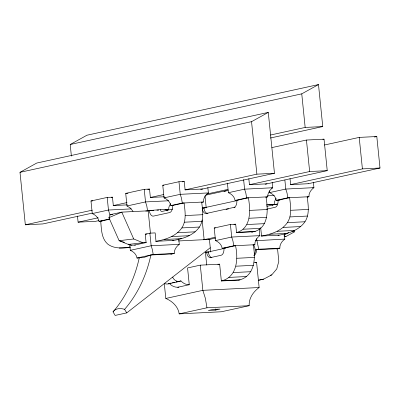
<?xml version="1.0" encoding="UTF-8"?>
<svg xmlns="http://www.w3.org/2000/svg" width="400" height="400" viewBox="0 0 400 400"><rect width="100%" height="100%" fill="white"/><g stroke="black" fill="none" stroke-linecap="round" stroke-linejoin="round"><path stroke-width="0.6" d="M166.3 210.12L168.68 209.6L168.885 207.15L170.545 203.59M170.84 254.195L174.315 253.435C174.08 249.75 176.41 246.425 179.295 244.355L178.745 238.955M201.58 202.4L203.41 202C203.175 198.32 205.505 194.99 208.39 192.92L207.84 187.525M164.31 283.7L165.81 298.445C172.29 301.145 178.19 306.645 179.18 313.875L221.395 311.765L249.18 305.69C248.715 298.325 253.37 291.67 259.14 287.53L256.58 262.335L254.085 262.46M253.04 245.12L254.865 244.72C254.635 241.035 256.96 237.71 259.845 235.64L259.175 229.045M265.925 197.235L267.755 196.835C267.52 193.15 269.85 189.825 272.735 187.755L272.185 182.355M272.4 204.725L274.21 204.325L274.415 201.875L276.075 198.32M276.245 248.95L279.85 248.16C279.615 244.48 281.945 241.15 284.83 239.08L284.28 233.685M307.115 197.13L308.945 196.73C308.71 193.045 311.04 189.72 313.925 187.65L313.375 182.25M236.49 232.6C251.535 228.445 250.5 209.95 248.405 197.8L236.83 200.335A6.35 3.52 87.1 0 1 233.995 207.39L206.21 213.47A6.35 3.52 87.1 0 1 202.29 209.145M254.08 231.72C269.125 227.565 268.09 209.075 265.995 196.92M221.3 280.99C237.165 277.215 238.455 258.875 235.52 245.685L223.94 248.22A6.35 3.52 87.1 0 1 221.11 255.28L210.69 257.555A6.35 3.52 87.1 0 1 206.575 252.02L205.42 252.27L206.715 265.035M238.885 280.11C254.755 276.335 256.045 258 253.11 244.81M155.605 241.385C165.39 239.69 175.865 236.4 181.86 227.915C186.67 220.385 185.12 211.3 184.06 202.97L172.485 205.5A6.35 3.52 87.1 0 1 169.65 212.56L153.445 216.105A6.35 3.52 87.1 0 1 149.33 210.565L147.595 210.945M172.585 240.64C182.56 238.905 193.325 235.715 199.45 227.035C204.26 219.505 202.71 210.42 201.65 202.09M261.135 236.115C270.925 234.42 281.4 231.13 287.395 222.645C292.205 215.11 290.655 206.03 289.595 197.695L278.02 200.23A6.35 3.52 87.1 0 1 275.185 207.285L266.78 209.125M277.935 235.405C287.96 233.66 298.82 230.505 304.985 221.765C309.795 214.235 308.24 205.15 307.185 196.82M284.12 236.78L285.94 236.565L294.31 231.925L294.72 230.145M135.575 245.055L131.35 245.265L128.345 244.44L119.125 240.68L108.91 217.675L110.21 214.67L121.79 212.135L148.175 210.82L150.44 233.15M258.415 280.275L263.655 279.115L271.715 274.915L276.765 268.965L278.81 261.265L277.53 248.67L256.425 249.725A6.35 5.26 77.7 0 1 253.76 255.705M172 253.94L150.89 254.995C147.195 256 143.2 258.53 139.315 257.525A128.425 106.405 77.7 0 1 113.04 311.86L115.145 315.425L126.72 312.895L210.26 247.74M92.315 213.13L42.92 223.93L25.33 224.81L20 172.325L36.735 163.05L268.28 112.405L274.465 173.285L200.68 189.425M71.385 156.1L70.21 144.495L86.945 135.22L318.49 84.575L322.755 126.565L270.35 138.025M20 172.325L251.545 121.68L268.28 112.405M70.21 144.495L301.755 93.85L318.49 84.575M283.985 235.16L288.69 232.55M108.91 217.675L121.79 212.135L133.71 238.975L142.93 242.73L146.41 242.56M270.435 135.04L305.165 127.44L322.755 126.565M271.825 147.61L306.445 140.04L324.035 139.16L327.235 170.65L265.08 184.245M322.82 139.425L324.035 139.16M324.45 145.005L359.21 137.4L376.8 136.525L380 168.015L308.1 183.74M374.365 137.055L376.8 136.525M102.05 221.135L98.945 221.29C98.45 217.67 95.5 214.925 92.26 213.575L90.98 200.975L107.19 197.43L112.465 197.17L113.32 205.565L127.27 204.87M132.985 211.345L130.65 208.26L126.99 205.975L125.715 193.38L144.235 189.33L149.515 189.065L150.365 197.46L164.315 196.765M173.21 205.465L170.725 205.59C170.23 201.975 167.28 199.225 164.04 197.875L162.76 185.275L178.97 181.73L184.245 181.47L185.1 189.865L202.685 188.985M111.265 197.43L112.465 197.17M147.72 189.455L149.515 189.065M182.445 181.86L184.245 181.47M25.33 224.81L92.36 210.15M113.075 205.62L127.09 202.555M150.245 197.49L163.65 194.555M184.975 189.89L256.875 174.165L274.465 173.285M92.26 213.575L108.47 210.03L131.105 208.895M126.99 205.975L145.515 201.925L168.765 200.765M77.47 216L78.1 222.175L98.205 217.775M206.665 194.055L227.995 189.39M249.32 184.725L309.645 171.53L327.235 170.65M205.605 195.175L228.15 190.245M224.06 191.435L226.375 190.93M98.735 220.63L95.685 221.295L78.1 222.175M227.41 183.11L228.385 192.705L244.59 189.16L272.735 187.755L271.535 188.015M98.945 221.29L109.915 218.89M145.76 211.05L153.78 210.345M170.725 205.59L182.305 203.055L203.41 202M109.845 219.2L100.705 221.2C101.485 229.16 101.245 238.35 107.77 244.12C114.205 249.025 122.575 248.07 130.13 247.51M172.615 209.105L161.81 211.465A2.115 1.175 87.1 0 1 160.44 209.62L149.33 210.565M290.45 184.635L362.41 168.895L380 168.015M269.39 190.8L269.575 192.6L285.78 189.055L313.925 187.65L312.725 187.915M228.385 192.705C231.625 194.055 234.575 196.805 235.07 200.42L246.645 197.89L267.755 196.835M237.98 200.38L203.855 207.84A6.35 3.52 87.1 0 0 207.28 213.405M226.09 209.415L228.505 208.89M269.575 192.6C272.815 193.95 275.765 196.7 276.26 200.315L287.835 197.785L308.945 196.73M277.55 203.96L267.345 206.195A2.115 1.175 87.1 0 1 266.465 205.76M134.515 245.105L146.095 242.575L145.24 234.175L149.875 233.165L155.15 232.9L156 241.3L173.59 240.42M225.905 248.12L222.185 248.305C221.685 244.69 218.735 241.94 215.495 240.59L214.215 227.995L230.425 224.45L235.7 224.185L236.555 232.585L254.145 231.705M119.215 248.055L127.06 247.63L130.095 246.965M233.9 224.58L235.7 224.185M129.705 244.32L130.315 250.32L151.15 245.76L179.295 244.355M203.535 239.805L215.13 237.27M215.445 238.09L208.255 239.665L210.015 239.575M251.64 232.255L252.86 231.985M215.495 240.59L231.705 237.045L259.845 235.64M130.315 250.32C133.555 251.67 136.505 254.415 137 258.035L153.205 254.49L174.315 253.435M255.495 240.75L284.83 239.08M222.185 248.305L233.76 245.775L254.865 244.72M206.575 252.02L208.335 251.93L223.905 248.525M255.14 250.005L258.74 249.215L279.85 248.16M238.94 280.1L221.35 280.975L219.645 264.18L200.3 265.15L187.565 267.935L189.27 284.73L177.69 287.26A13.36 11.07 77.7 0 1 169.35 283.46A7.475 6.19 77.7 0 1 164.66 283.51M217.825 264.58L219.645 264.18M255.37 262.6L256.58 262.335M169.96 283.325L171.18 283.06M172.395 282.79L174.835 282.26M176.055 281.99L180.925 280.925A13.36 11.07 77.7 0 0 189.27 284.73M168.23 283.88L179.805 281.345M270.495 275.18L271.715 274.915M165.81 298.445L202.855 290.34L259.14 287.53M258.17 280.315L263.655 279.115M179.18 313.875L206.965 307.8L249.18 305.69M215.385 310.115L220.015 309.1L212.98 309.45L208.35 310.465L215.385 310.115L215.26 308.88M133.71 238.975L119.125 240.68L122.13 241.505M128.345 244.44L142.93 242.73M162.76 185.275L163.935 185.22M267.03 183.82L249.44 184.695L248.835 178.7M308.22 183.715L290.63 184.595L290.02 178.595M125.715 193.38L128.06 193.265M208.39 192.92L180.25 194.33L164.04 197.875L165.265 197.81M90.98 200.975L92.74 200.89M267.57 195.83L274.3 195.49M235.07 200.42L238 200.275M276.26 200.315L279.985 200.13M156.885 210.19L158.745 210.095M164.955 209.785L168.68 209.6M202.095 207.93L206.305 207.72M268.625 204.605L274.21 204.325M166.35 209.91L167.52 209.85M202.11 208.125L204.455 208.005M271.91 204.635L276.815 204.39M233.995 207.39L235.17 207.33M110.21 214.67L112.665 214.545M249.685 210.395L267.275 209.52M206.21 213.47L207.97 213.38M185.34 215.565L202.93 214.685M290.875 210.295L308.465 209.415M249.065 218.26L266.655 217.38M184.44 222.2L202.025 221.325M289.97 216.93L307.56 216.05M246.86 224.535L264.45 223.655M181.86 227.915L199.45 227.035M287.395 222.645L304.985 221.765M214.215 227.995L215.39 227.935M243.08 229.225L260.665 228.345M145.24 234.175L147 234.09M177.615 232.705L195.205 231.83M283.15 227.435L300.74 226.555M237.71 232.33L255.3 231.45M171.695 236.575L189.285 235.7M277.23 231.305L294.82 230.425M164.105 239.525L181.695 238.645M269.64 234.255L287.23 233.375M279.125 235.145L261.535 236.025L260.685 227.63M178.35 240.965L209.415 239.41L210.695 252.01M127.06 247.63L130.09 247.475M205.42 252.27L208.935 252.095M137 258.035L139.48 257.91M210.69 257.555L211.86 257.5M236.8 258.285L254.385 257.405M235.945 266.195L253.535 265.32M233.28 272.575L250.87 271.695M228.8 277.415L246.39 276.54M222.51 280.725L240.1 279.845M177.69 287.26L178.915 287.2M266.565 204.355L272.455 204.415A6.35 3.52 87.1 0 0 272.645 205.63M160.44 209.62L166.92 209.685A6.35 3.52 87.1 0 0 167.11 210.9M291.905 231.265L294.31 231.925M284.14 236.07L285.94 236.565M122.705 241.74L124.435 242.445M128.47 244.09L131.35 245.265M150.89 254.995A128.425 106.405 77.7 0 1 124.615 309.33L126.72 312.895M109.97 215.145L108.47 210.03L107.19 197.43M287.835 197.785L287.03 193.025L285.78 189.055L284.87 180.06M258.74 249.215L256.505 238.69M246.645 197.89L245.84 193.13L244.59 189.16L243.615 179.56M233.76 245.775L232.955 241.015L231.705 237.045L230.425 224.45M206.965 307.8L205.355 298.28L202.855 290.34L200.3 265.15M182.305 203.055L181.495 198.295L180.25 194.33L178.97 181.73M153.205 254.49L152.4 249.73L151.15 245.76L149.875 233.165M147.57 210.655L146.765 205.895L145.515 201.925L144.235 189.33M359.21 137.4L362.41 168.895M301.755 93.85L305.165 127.44M306.445 140.04L309.645 171.53M251.545 121.68L256.875 174.165M204.995 195.92L206.215 207.92M202.13 219.915L204.14 239.675M254.175 254.505A6.35 5.26 77.7 0 0 255.27 249.975A11.11 9.205 77.7 0 0 253.82 245.355M180.925 280.925A7.475 6.19 77.7 0 1 172.585 277.12M113.04 311.86A27.515 14.32 52 0 1 124.615 309.33M211.755 257.495A6.35 3.52 87.1 0 1 208.335 251.93"/></g></svg>
